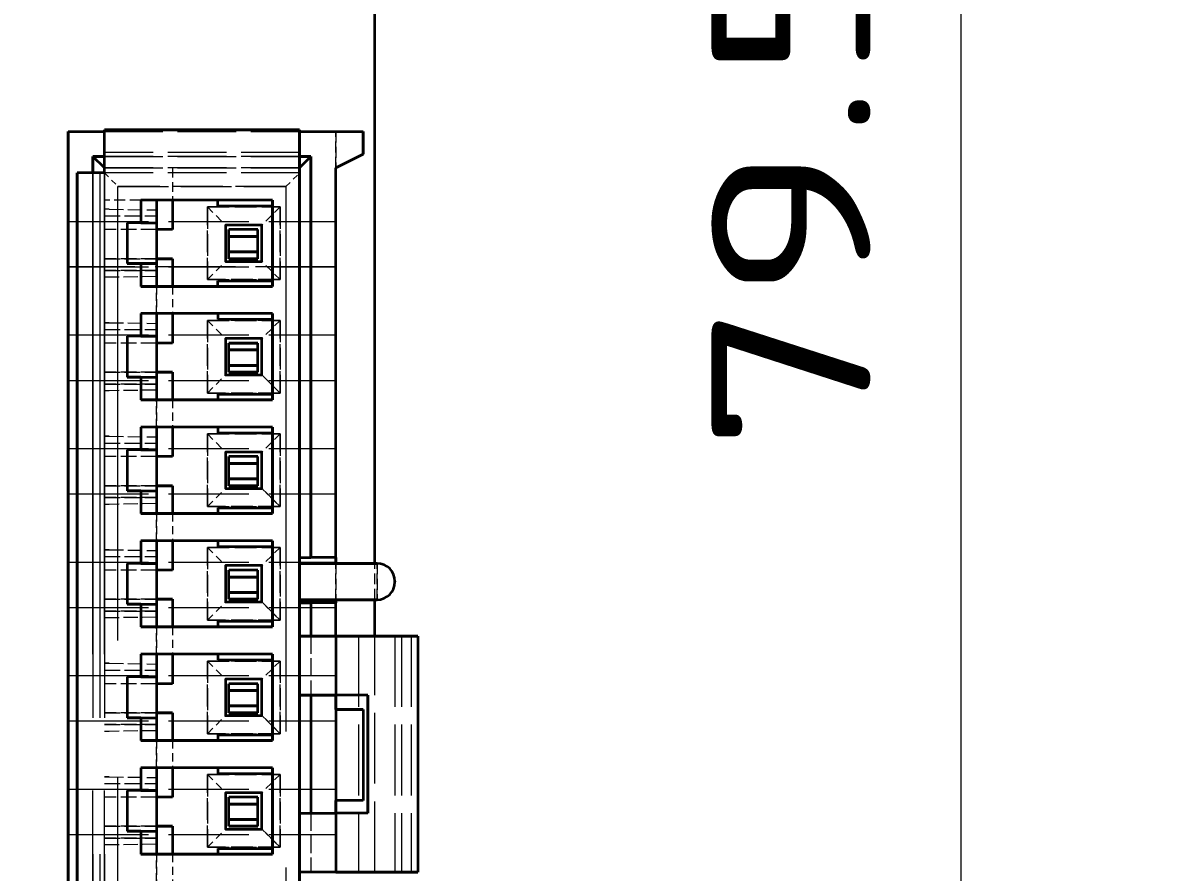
# Model space of a CAD drawing. Extents: x 23 to 417, y 3 to 294.
# Drawn here: x 248.41 to 273.52, y 109.2 to 127.9 of the extents above; entities that cross this region are included whole.
import ezdxf
from ezdxf.enums import TextEntityAlignment as Align

# ---------------------------------------------------------------- set-up
doc = ezdxf.new("R2010")
doc.units = 0
doc.linetypes.add('DASHED', pattern=[15, 12, -3])
doc.layers.get('0').update_dxf_attribs({"lineweight": 13})
doc.styles.get("Standard").update_dxf_attribs({"font": 'isocp.shx'})
doc.dimstyles.get("Standard").update_dxf_attribs({"dimtxt": 2.5, "dimasz": 2.5, "dimexe": 1.25, "dimexo": 0.625, "dimtad": 1, "dimtxsty": 'Standard', "dimcen": 2.5, "dimadec": 0, "dimazin": 0, "dimtfac": 1, "dimtmove": 0, "dimatfit": 0, "dimfxl": 0, "dimarcsym": 0})

# ---------------------------------------------------------------- blocks, each defined once
blk = doc.blocks.new('*D78')
at = {"color": 7, "lineweight": 13, "transparency": 16777216}
for p, q in [((114.703, 143.006), (93.787, 143.006)), ((95.787, 113.658), (95.787, 143.006)), ((267.716, 135.292), (93.787, 135.292))]:
    blk.add_line(p, q, dxfattribs=at)
for points in [[(96.304, 141.074), (95.787, 143.006), (95.269, 141.074)], [(95.269, 137.224), (95.787, 135.292), (96.304, 137.224)]]:
    blk.add_lwpolyline(points, dxfattribs=at)
for s, height, width, p, p2 in [(']', 3.5, 1.552525, (93.787, 136.41), (93.787, 137.769)), ('0.3', 3.5, 1.471652, (93.787, 127.213), (93.787, 135.41)), ('[', 3.5, 1.552525, (93.787, 124.855), (93.787, 126.213)), ('/', 1, 1.818182, (92.537, 122.855), (92.537, 123.855)), ('7.7', 3.5, 1.51098, (93.787, 113.658), (93.787, 121.855))]:
    blk.add_text(s, height=height, rotation=90, dxfattribs=dict(at, width=width)).set_placement(p, p2, align=Align.FIT)
blk = doc.blocks.new('*D80')
at = {"color": 7, "lineweight": 13, "transparency": 16777216}
for p, q in [((140.635, 172.504), (271.076, 172.504)), ((269.076, 93.004), (269.076, 172.504)), ((120.603, 93.004), (271.076, 93.004))]:
    blk.add_line(p, q, dxfattribs=at)
for points in [[(269.593, 170.572), (269.076, 172.504), (268.558, 170.572)], [(268.558, 94.936), (269.076, 93.004), (269.593, 94.936)]]:
    blk.add_lwpolyline(points, dxfattribs=at)
for s, height, width, p, p2 in [(']', 3.5, 1.552525, (267.076, 148.049), (267.076, 149.408)), ('3.13', 3.5, 1.586941, (267.076, 135.433), (267.076, 147.049)), ('[', 3.5, 1.552525, (267.076, 133.075), (267.076, 134.433)), ('/', 1, 1.818182, (265.826, 131.075), (265.826, 132.075)), ('79.5', 3.5, 1.446225, (267.076, 118.458), (267.076, 130.075))]:
    blk.add_text(s, height=height, rotation=90, dxfattribs=dict(at, width=width)).set_placement(p, p2, align=Align.FIT)
blk = doc.blocks.new('*D83')
at = {"color": 7, "lineweight": 13, "transparency": 16777216}
for p, q in [((257.163, 182.527), (292.311, 182.527)), ((290.311, 88.053), (290.311, 182.527)), ((257.163, 88.053), (292.311, 88.053))]:
    blk.add_line(p, q, dxfattribs=at)
for points in [[(290.828, 180.595), (290.311, 182.527), (289.793, 180.595)], [(289.793, 89.985), (290.311, 88.053), (290.828, 89.985)]]:
    blk.add_lwpolyline(points, dxfattribs=at)
for s, height, width, p, p2 in [(']', 3.5, 1.552525, (288.311, 150.586), (288.311, 151.944)), ('3.72', 3.5, 1.436744, (288.311, 137.969), (288.311, 149.586)), ('[', 3.5, 1.552525, (288.311, 135.611), (288.311, 136.969)), ('/', 1, 1.818182, (287.061, 133.611), (287.061, 134.611)), ('94.5', 3.5, 1.385838, (288.311, 120.994), (288.311, 132.611))]:
    blk.add_text(s, height=height, rotation=90, dxfattribs=dict(at, width=width)).set_placement(p, p2, align=Align.FIT)
blk = doc.blocks.new('BLOCK109')
at = {"color": 7, "lineweight": 35}
for p, q in [((89.51, -80.707), (89.51, -14.177)), ((82.755, -71.197), (82.755, -98.657)), ((82.755, -98.657), (82.755, -71.197)), ((82.955, -97.707), (82.955, -72.107)), ((82.955, -72.107), (82.955, -97.707))]:
    blk.add_line(p, q, dxfattribs=at)
at = {"color": 7, "lineweight": 35, "ltscale": 0.02}
for p, q in [((82.755, -71.197), (83.555, -71.197)), ((82.755, -71.197), (83.555, -71.197)), ((87.025, -73.257), (86.225, -73.257)), ((86.225, -73.257), (86.225, -74.057)), ((87.025, -73.257), (86.225, -73.257)), ((86.225, -73.257), (86.225, -74.057)), ((87.025, -74.057), (87.025, -73.257)), ((87.025, -74.057), (87.025, -73.257)), ((86.225, -74.057), (87.025, -74.057)), ((86.225, -74.057), (87.025, -74.057)), ((87.025, -75.757), (86.225, -75.757)), ((86.225, -75.757), (86.225, -76.557)), ((87.025, -75.757), (86.225, -75.757)), ((86.225, -75.757), (86.225, -76.557)), ((87.025, -76.557), (87.025, -75.757)), ((87.025, -76.557), (87.025, -75.757)), ((86.225, -76.557), (87.025, -76.557)), ((86.225, -76.557), (87.025, -76.557)), ((87.025, -78.257), (86.225, -78.257)), ((86.225, -78.257), (86.225, -79.057)), ((87.025, -78.257), (86.225, -78.257)), ((86.225, -78.257), (86.225, -79.057)), ((87.025, -79.057), (87.025, -78.257)), ((87.025, -79.057), (87.025, -78.257)), ((86.225, -79.057), (87.025, -79.057)), ((86.225, -79.057), (87.025, -79.057)), ((87.025, -80.757), (86.225, -80.757)), ((86.225, -80.757), (86.225, -81.557)), ((87.025, -80.757), (86.225, -80.757)), ((86.225, -80.757), (86.225, -81.557)), ((87.025, -81.557), (87.025, -80.757)), ((87.025, -81.557), (87.025, -80.757)), ((87.855, -80.707), (87.855, -81.507)), ((87.855, -81.507), (87.855, -80.707)), ((86.225, -81.557), (87.025, -81.557)), ((86.225, -81.557), (87.025, -81.557)), ((89.51, -82.307), (89.51, -81.507)), ((87.855, -82.307), (88.655, -82.307)), ((88.655, -82.307), (87.855, -82.307)), ((87.025, -83.257), (86.225, -83.257)), ((86.225, -83.257), (86.225, -84.057)), ((87.025, -83.257), (86.225, -83.257)), ((86.225, -83.257), (86.225, -84.057)), ((87.025, -84.057), (87.025, -83.257)), ((87.025, -84.057), (87.025, -83.257)), ((88.655, -83.607), (87.855, -83.607)), ((87.855, -83.607), (88.655, -83.607)), ((86.225, -84.057), (87.025, -84.057)), ((86.225, -84.057), (87.025, -84.057)), ((87.025, -85.757), (86.225, -85.757)), ((86.225, -85.757), (86.225, -86.557)), ((87.025, -85.757), (86.225, -85.757)), ((86.225, -85.757), (86.225, -86.557)), ((87.025, -86.557), (87.025, -85.757)), ((87.025, -86.557), (87.025, -85.757)), ((87.855, -86.207), (88.655, -86.207)), ((87.855, -86.207), (88.655, -86.207)), ((86.225, -86.557), (87.025, -86.557)), ((86.225, -86.557), (87.025, -86.557)), ((88.655, -87.507), (87.855, -87.507)), ((88.655, -87.507), (87.855, -87.507))]:
    blk.add_line(p, q, dxfattribs=at)
at = {"color": 7, "lineweight": 35, "ltscale": 0.1075}
for p, q in [((83.555, -71.157), (87.855, -71.157)), ((87.855, -71.157), (83.555, -71.157))]:
    blk.add_line(p, q, dxfattribs=at)
at = {"color": 7, "lineweight": 35, "ltscale": 0.02375}
blk.add_line((83.555, -72.107), (83.555, -71.157), dxfattribs=at)
blk.add_line((83.555, -72.107), (83.555, -71.157), dxfattribs=at)
at = {"color": 7, "linetype": 'DASHED', "lineweight": 13, "ltscale": 0.1075}
for p, q in [((83.555, -71.197), (87.855, -71.197)), ((83.555, -71.197), (87.855, -71.197)), ((87.855, -71.657), (83.555, -71.657)), ((87.855, -71.657), (83.555, -71.657)), ((87.855, -71.747), (83.555, -71.747)), ((83.555, -71.747), (87.855, -71.747)), ((87.855, -71.997), (83.555, -71.997)), ((83.555, -71.997), (87.855, -71.997)), ((87.855, -72.107), (83.555, -72.107)), ((87.855, -72.107), (83.555, -72.107))]:
    blk.add_line(p, q, dxfattribs=at)
at = {"color": 7, "lineweight": 35, "ltscale": 0.23875}
for p, q in [((87.855, -71.157), (87.855, -80.707)), ((87.855, -80.707), (87.855, -71.157))]:
    blk.add_line(p, q, dxfattribs=at)
at = {"color": 7, "lineweight": 35, "ltscale": 0.035}
blk.add_line((87.855, -71.197), (89.255, -71.197), dxfattribs=at)
blk.add_line((87.855, -71.197), (89.255, -71.197), dxfattribs=at)
at = {"color": 7, "linetype": 'DASHED', "lineweight": 13, "ltscale": 0.02}
for p, q in [((88.655, -71.997), (88.655, -71.197)), ((88.655, -71.197), (88.655, -71.997)), ((84.355, -72.707), (83.555, -72.707)), ((84.355, -72.707), (83.555, -72.707)), ((89.51, -81.507), (89.51, -80.707)), ((89.56, -81.507), (89.56, -80.707)), ((89.56, -80.707), (89.56, -81.507))]:
    blk.add_line(p, q, dxfattribs=at)
at = {"color": 7, "lineweight": 35, "ltscale": 0.0125}
for p, q in [((89.255, -71.197), (89.255, -71.697)), ((89.255, -71.697), (89.255, -71.197)), ((84.355, -72.707), (84.355, -73.207)), ((84.355, -72.707), (84.355, -73.207)), ((84.705, -72.707), (84.705, -73.207)), ((84.705, -72.707), (84.705, -73.207)), ((84.355, -74.107), (84.355, -74.607)), ((84.355, -74.107), (84.355, -74.607)), ((84.705, -74.107), (84.705, -74.607)), ((84.705, -74.107), (84.705, -74.607)), ((84.355, -75.207), (84.355, -75.707)), ((84.355, -75.207), (84.355, -75.707)), ((84.705, -75.207), (84.705, -75.707)), ((84.705, -75.207), (84.705, -75.707)), ((84.355, -76.607), (84.355, -77.107)), ((84.355, -76.607), (84.355, -77.107)), ((84.705, -76.607), (84.705, -77.107)), ((84.705, -76.607), (84.705, -77.107)), ((84.355, -77.707), (84.355, -78.207)), ((84.355, -77.707), (84.355, -78.207)), ((84.705, -77.707), (84.705, -78.207)), ((84.705, -77.707), (84.705, -78.207)), ((84.355, -79.107), (84.355, -79.607)), ((84.355, -79.107), (84.355, -79.607)), ((84.705, -79.107), (84.705, -79.607)), ((84.705, -79.107), (84.705, -79.607)), ((84.355, -80.207), (84.355, -80.707)), ((84.355, -80.207), (84.355, -80.707)), ((84.705, -80.207), (84.705, -80.707)), ((84.705, -80.207), (84.705, -80.707)), ((84.355, -81.607), (84.355, -82.107)), ((84.355, -81.607), (84.355, -82.107)), ((84.705, -81.607), (84.705, -82.107)), ((84.705, -81.607), (84.705, -82.107)), ((84.355, -82.707), (84.355, -83.207)), ((84.355, -82.707), (84.355, -83.207)), ((84.705, -82.707), (84.705, -83.207)), ((84.705, -82.707), (84.705, -83.207)), ((84.355, -84.107), (84.355, -84.607)), ((84.355, -84.107), (84.355, -84.607)), ((84.705, -84.107), (84.705, -84.607)), ((84.705, -84.107), (84.705, -84.607)), ((84.355, -85.207), (84.355, -85.707)), ((84.355, -85.207), (84.355, -85.707)), ((84.705, -85.207), (84.705, -85.707)), ((84.705, -85.207), (84.705, -85.707)), ((84.355, -86.607), (84.355, -87.107)), ((84.355, -86.607), (84.355, -87.107)), ((84.705, -86.607), (84.705, -87.107)), ((84.705, -86.607), (84.705, -87.107))]:
    blk.add_line(p, q, dxfattribs=at)
at = {"color": 7, "lineweight": 35, "ltscale": 0.009}
for p, q in [((83.305, -71.747), (83.305, -72.107)), ((83.305, -72.107), (83.305, -71.747))]:
    blk.add_line(p, q, dxfattribs=at)
at = {"color": 7, "lineweight": 35, "ltscale": 0.00625}
for p, q in [((83.555, -71.747), (83.305, -71.747)), ((83.305, -71.747), (83.555, -71.747)), ((88.105, -71.747), (87.855, -71.747)), ((87.855, -71.747), (88.105, -71.747)), ((87.855, -80.577), (88.105, -80.577)), ((87.855, -80.577), (88.105, -80.577)), ((88.105, -81.577), (87.855, -81.577)), ((87.855, -81.577), (88.105, -81.577))]:
    blk.add_line(p, q, dxfattribs=at)
at = {"color": 7, "lineweight": 35, "ltscale": 0.008839}
for p, q in [((83.555, -71.997), (83.305, -71.747)), ((83.555, -71.997), (83.305, -71.747)), ((87.855, -71.997), (88.105, -71.747)), ((87.855, -71.997), (88.105, -71.747))]:
    blk.add_line(p, q, dxfattribs=at)
at = {"color": 7, "lineweight": 35, "ltscale": 0.22075}
for p, q in [((88.105, -80.577), (88.105, -71.747)), ((88.105, -71.747), (88.105, -80.577))]:
    blk.add_line(p, q, dxfattribs=at)
at = {"color": 7, "lineweight": 35, "ltscale": 0.016771}
for p, q in [((89.255, -71.697), (88.655, -71.997)), ((88.655, -71.997), (89.255, -71.697))]:
    blk.add_line(p, q, dxfattribs=at)
at = {"color": 7, "linetype": 'DASHED', "lineweight": 13, "ltscale": 0.01775}
blk.add_line((85.055, -71.997), (85.055, -72.707), dxfattribs=at)
blk.add_line((85.055, -71.997), (85.055, -72.707), dxfattribs=at)
at = {"color": 7, "lineweight": 35, "ltscale": 0.2145}
for p, q in [((87.855, -71.997), (87.855, -80.577)), ((87.855, -71.997), (87.855, -80.577)), ((88.655, -80.577), (88.655, -71.997)), ((88.655, -80.577), (88.655, -71.997))]:
    blk.add_line(p, q, dxfattribs=at)
at = {"color": 7, "lineweight": 35, "ltscale": 0.015}
for p, q in [((83.555, -72.107), (82.955, -72.107)), ((83.555, -72.107), (82.955, -72.107)), ((88.655, -83.927), (89.255, -83.927)), ((89.255, -83.927), (88.655, -83.927)), ((89.255, -85.927), (88.655, -85.927)), ((89.255, -85.927), (88.655, -85.927))]:
    blk.add_line(p, q, dxfattribs=at)
at = {"color": 7, "linetype": 'DASHED', "lineweight": 13}
for p, q in [((83.305, -72.107), (83.305, -97.707)), ((83.305, -97.707), (83.305, -72.107)), ((83.455, -72.107), (83.455, -97.707)), ((83.455, -72.107), (83.455, -97.707)), ((83.555, -97.707), (83.555, -72.107)), ((83.555, -97.707), (83.555, -72.107)), ((83.555, -72.107), (83.555, -97.707)), ((83.555, -72.107), (83.555, -97.707)), ((83.855, -97.407), (83.855, -72.407)), ((83.855, -97.407), (83.855, -72.407)), ((87.555, -72.407), (87.555, -97.407)), ((87.555, -72.407), (87.555, -97.407))]:
    blk.add_line(p, q, dxfattribs=at)
at = {"color": 7, "linetype": 'DASHED', "lineweight": 13, "ltscale": 0.010607}
for p, q in [((83.555, -72.107), (83.855, -72.407)), ((83.555, -72.107), (83.855, -72.407)), ((87.555, -72.407), (87.855, -72.107)), ((87.555, -72.407), (87.855, -72.107))]:
    blk.add_line(p, q, dxfattribs=at)
at = {"color": 7, "linetype": 'DASHED', "lineweight": 13, "ltscale": 0.0925}
for p, q in [((83.855, -72.407), (87.555, -72.407)), ((87.555, -72.407), (83.855, -72.407))]:
    blk.add_line(p, q, dxfattribs=at)
at = {"color": 7, "lineweight": 35, "ltscale": 0.0725}
for p, q in [((87.255, -72.707), (84.355, -72.707)), ((87.255, -72.707), (84.355, -72.707)), ((84.355, -74.607), (87.255, -74.607)), ((87.255, -74.607), (84.355, -74.607)), ((87.255, -75.207), (84.355, -75.207)), ((87.255, -75.207), (84.355, -75.207)), ((84.355, -77.107), (87.255, -77.107)), ((87.255, -77.107), (84.355, -77.107)), ((87.255, -77.707), (84.355, -77.707)), ((87.255, -77.707), (84.355, -77.707)), ((84.355, -79.607), (87.255, -79.607)), ((87.255, -79.607), (84.355, -79.607)), ((87.255, -80.207), (84.355, -80.207)), ((87.255, -80.207), (84.355, -80.207)), ((84.355, -82.107), (87.255, -82.107)), ((87.255, -82.107), (84.355, -82.107)), ((87.255, -82.707), (84.355, -82.707)), ((87.255, -82.707), (84.355, -82.707)), ((84.355, -84.607), (87.255, -84.607)), ((87.255, -84.607), (84.355, -84.607)), ((87.255, -85.207), (84.355, -85.207)), ((87.255, -85.207), (84.355, -85.207)), ((84.355, -87.107), (87.255, -87.107)), ((87.255, -87.107), (84.355, -87.107))]:
    blk.add_line(p, q, dxfattribs=at)
at = {"color": 7, "lineweight": 35, "ltscale": 0.01625}
for p, q in [((85.055, -72.707), (85.055, -73.357)), ((85.055, -72.707), (85.055, -73.357)), ((85.055, -75.207), (85.055, -75.857)), ((85.055, -75.207), (85.055, -75.857)), ((85.055, -77.707), (85.055, -78.357)), ((85.055, -77.707), (85.055, -78.357)), ((85.055, -80.207), (85.055, -80.857)), ((85.055, -80.207), (85.055, -80.857)), ((85.055, -82.707), (85.055, -83.357)), ((85.055, -82.707), (85.055, -83.357)), ((85.055, -85.207), (85.055, -85.857)), ((85.055, -85.207), (85.055, -85.857))]:
    blk.add_line(p, q, dxfattribs=at)
at = {"color": 7, "lineweight": 35, "ltscale": 0.003125}
for p, q in [((86.055, -72.832), (86.055, -72.707)), ((86.055, -72.832), (86.055, -72.707)), ((86.055, -74.607), (86.055, -74.482)), ((86.055, -74.607), (86.055, -74.482)), ((86.055, -75.207), (86.055, -75.332)), ((86.055, -75.207), (86.055, -75.332)), ((86.055, -76.982), (86.055, -77.107)), ((86.055, -76.982), (86.055, -77.107)), ((86.055, -77.707), (86.055, -77.832)), ((86.055, -77.707), (86.055, -77.832)), ((86.055, -79.482), (86.055, -79.607)), ((86.055, -79.482), (86.055, -79.607)), ((86.055, -80.207), (86.055, -80.332)), ((86.055, -80.207), (86.055, -80.332)), ((86.055, -81.982), (86.055, -82.107)), ((86.055, -81.982), (86.055, -82.107)), ((86.055, -82.707), (86.055, -82.832)), ((86.055, -82.707), (86.055, -82.832)), ((86.055, -84.482), (86.055, -84.607)), ((86.055, -84.482), (86.055, -84.607)), ((86.055, -85.207), (86.055, -85.332)), ((86.055, -85.207), (86.055, -85.332)), ((86.055, -86.982), (86.055, -87.107)), ((86.055, -86.982), (86.055, -87.107))]:
    blk.add_line(p, q, dxfattribs=at)
at = {"color": 7, "lineweight": 35, "ltscale": 0.0475}
for p, q in [((87.255, -74.607), (87.255, -72.707)), ((87.255, -72.707), (87.255, -74.607)), ((87.255, -77.107), (87.255, -75.207)), ((87.255, -75.207), (87.255, -77.107)), ((87.255, -79.607), (87.255, -77.707)), ((87.255, -77.707), (87.255, -79.607)), ((87.255, -82.107), (87.255, -80.207)), ((87.255, -80.207), (87.255, -82.107)), ((87.255, -84.607), (87.255, -82.707)), ((87.255, -82.707), (87.255, -84.607)), ((87.255, -87.107), (87.255, -85.207)), ((87.255, -85.207), (87.255, -87.107))]:
    blk.add_line(p, q, dxfattribs=at)
at = {"color": 7, "linetype": 'DASHED', "lineweight": 13, "ltscale": 0.002648}
for p, q in [((83.661, -72.907), (83.555, -72.907)), ((83.661, -72.907), (83.555, -72.907)), ((83.661, -74.407), (83.555, -74.407)), ((83.661, -74.407), (83.555, -74.407)), ((83.555, -75.407), (83.661, -75.407)), ((83.661, -75.407), (83.555, -75.407)), ((83.661, -76.907), (83.555, -76.907)), ((83.661, -76.907), (83.555, -76.907)), ((83.555, -77.907), (83.661, -77.907)), ((83.661, -77.907), (83.555, -77.907)), ((83.661, -79.407), (83.555, -79.407)), ((83.661, -79.407), (83.555, -79.407)), ((83.555, -80.407), (83.661, -80.407)), ((83.661, -80.407), (83.555, -80.407)), ((83.661, -81.907), (83.555, -81.907)), ((83.661, -81.907), (83.555, -81.907)), ((83.555, -82.907), (83.661, -82.907)), ((83.661, -82.907), (83.555, -82.907)), ((83.661, -84.407), (83.555, -84.407)), ((83.661, -84.407), (83.555, -84.407)), ((83.555, -85.407), (83.661, -85.407)), ((83.661, -85.407), (83.555, -85.407)), ((83.661, -86.907), (83.555, -86.907)), ((83.661, -86.907), (83.555, -86.907))]:
    blk.add_line(p, q, dxfattribs=at)
at = {"color": 7, "linetype": 'DASHED', "lineweight": 13, "ltscale": 0.02875}
for p, q in [((83.555, -73.057), (84.705, -73.057)), ((83.555, -73.057), (84.705, -73.057)), ((84.705, -73.357), (83.555, -73.357)), ((84.705, -73.357), (83.555, -73.357)), ((83.555, -73.997), (84.705, -73.997)), ((84.705, -73.997), (83.555, -73.997)), ((83.555, -74.257), (84.705, -74.257)), ((84.705, -74.257), (83.555, -74.257)), ((83.555, -75.557), (84.705, -75.557)), ((83.555, -75.557), (84.705, -75.557)), ((84.705, -75.857), (83.555, -75.857)), ((84.705, -75.857), (83.555, -75.857)), ((83.555, -76.497), (84.705, -76.497)), ((84.705, -76.497), (83.555, -76.497)), ((83.555, -76.757), (84.705, -76.757)), ((84.705, -76.757), (83.555, -76.757)), ((83.555, -78.057), (84.705, -78.057)), ((83.555, -78.057), (84.705, -78.057)), ((84.705, -78.357), (83.555, -78.357)), ((84.705, -78.357), (83.555, -78.357)), ((83.555, -78.997), (84.705, -78.997)), ((84.705, -78.997), (83.555, -78.997)), ((83.555, -79.257), (84.705, -79.257)), ((84.705, -79.257), (83.555, -79.257)), ((83.555, -80.557), (84.705, -80.557)), ((83.555, -80.557), (84.705, -80.557)), ((84.705, -80.857), (83.555, -80.857)), ((84.705, -80.857), (83.555, -80.857)), ((83.555, -81.497), (84.705, -81.497)), ((84.705, -81.497), (83.555, -81.497)), ((83.555, -81.757), (84.705, -81.757)), ((84.705, -81.757), (83.555, -81.757)), ((83.555, -83.057), (84.705, -83.057)), ((83.555, -83.057), (84.705, -83.057)), ((84.705, -83.357), (83.555, -83.357)), ((84.705, -83.357), (83.555, -83.357)), ((83.555, -83.997), (84.705, -83.997)), ((84.705, -83.997), (83.555, -83.997)), ((83.555, -84.257), (84.705, -84.257)), ((84.705, -84.257), (83.555, -84.257)), ((83.555, -85.557), (84.705, -85.557)), ((83.555, -85.557), (84.705, -85.557)), ((84.705, -85.857), (83.555, -85.857)), ((84.705, -85.857), (83.555, -85.857)), ((83.555, -86.497), (84.705, -86.497)), ((84.705, -86.497), (83.555, -86.497)), ((83.555, -86.757), (84.705, -86.757)), ((84.705, -86.757), (83.555, -86.757))]:
    blk.add_line(p, q, dxfattribs=at)
at = {"color": 7, "linetype": 'DASHED', "lineweight": 13, "ltscale": 0.026105}
for p, q in [((83.661, -72.907), (84.705, -72.923)), ((83.661, -72.907), (84.705, -72.923)), ((84.705, -74.391), (83.661, -74.407)), ((84.705, -74.391), (83.661, -74.407)), ((83.661, -75.407), (84.705, -75.423)), ((83.661, -75.407), (84.705, -75.423)), ((84.705, -76.891), (83.661, -76.907)), ((84.705, -76.891), (83.661, -76.907)), ((83.661, -77.907), (84.705, -77.923)), ((83.661, -77.907), (84.705, -77.923)), ((84.705, -79.391), (83.661, -79.407)), ((84.705, -79.391), (83.661, -79.407)), ((83.661, -80.407), (84.705, -80.423)), ((83.661, -80.407), (84.705, -80.423)), ((84.705, -81.891), (83.661, -81.907)), ((84.705, -81.891), (83.661, -81.907)), ((83.661, -82.907), (84.705, -82.923)), ((83.661, -82.907), (84.705, -82.923)), ((84.705, -84.391), (83.661, -84.407)), ((84.705, -84.391), (83.661, -84.407)), ((83.661, -85.407), (84.705, -85.423)), ((83.661, -85.407), (84.705, -85.423)), ((84.705, -86.891), (83.661, -86.907)), ((84.705, -86.891), (83.661, -86.907))]:
    blk.add_line(p, q, dxfattribs=at)
at = {"color": 7, "linetype": 'DASHED', "lineweight": 13, "ltscale": 0.04}
for p, q in [((85.825, -72.857), (87.425, -72.857)), ((85.825, -74.457), (85.825, -72.857)), ((87.425, -72.857), (85.825, -72.857)), ((85.825, -72.857), (85.825, -74.457)), ((87.425, -72.857), (87.425, -74.457)), ((87.425, -74.457), (87.425, -72.857)), ((87.425, -74.457), (85.825, -74.457)), ((85.825, -74.457), (87.425, -74.457)), ((85.825, -75.357), (87.425, -75.357)), ((85.825, -76.957), (85.825, -75.357)), ((87.425, -75.357), (85.825, -75.357)), ((85.825, -75.357), (85.825, -76.957)), ((87.425, -75.357), (87.425, -76.957)), ((87.425, -76.957), (87.425, -75.357)), ((87.425, -76.957), (85.825, -76.957)), ((85.825, -76.957), (87.425, -76.957)), ((85.825, -77.857), (87.425, -77.857)), ((85.825, -79.457), (85.825, -77.857)), ((87.425, -77.857), (85.825, -77.857)), ((85.825, -77.857), (85.825, -79.457)), ((87.425, -77.857), (87.425, -79.457)), ((87.425, -79.457), (87.425, -77.857)), ((87.425, -79.457), (85.825, -79.457)), ((85.825, -79.457), (87.425, -79.457)), ((85.825, -80.357), (87.425, -80.357)), ((85.825, -81.957), (85.825, -80.357)), ((87.425, -80.357), (85.825, -80.357)), ((85.825, -80.357), (85.825, -81.957)), ((87.425, -80.357), (87.425, -81.957)), ((87.425, -81.957), (87.425, -80.357)), ((87.425, -81.957), (85.825, -81.957)), ((85.825, -81.957), (87.425, -81.957)), ((85.825, -82.857), (87.425, -82.857)), ((85.825, -84.457), (85.825, -82.857)), ((87.425, -82.857), (85.825, -82.857)), ((85.825, -82.857), (85.825, -84.457)), ((87.425, -82.857), (87.425, -84.457)), ((87.425, -84.457), (87.425, -82.857)), ((87.425, -84.457), (85.825, -84.457)), ((85.825, -84.457), (87.425, -84.457)), ((85.825, -85.357), (87.425, -85.357)), ((85.825, -86.957), (85.825, -85.357)), ((87.425, -85.357), (85.825, -85.357)), ((85.825, -85.357), (85.825, -86.957)), ((87.425, -85.357), (87.425, -86.957)), ((87.425, -86.957), (87.425, -85.357)), ((87.425, -86.957), (85.825, -86.957)), ((85.825, -86.957), (87.425, -86.957))]:
    blk.add_line(p, q, dxfattribs=at)
at = {"color": 7, "linetype": 'DASHED', "lineweight": 13, "ltscale": 0.014142}
for p, q in [((85.825, -72.857), (86.225, -73.257)), ((85.825, -72.857), (86.225, -73.257)), ((87.425, -72.857), (87.025, -73.257)), ((87.425, -72.857), (87.025, -73.257)), ((85.825, -74.457), (86.225, -74.057)), ((85.825, -74.457), (86.225, -74.057)), ((87.425, -74.457), (87.025, -74.057)), ((87.425, -74.457), (87.025, -74.057)), ((85.825, -75.357), (86.225, -75.757)), ((85.825, -75.357), (86.225, -75.757)), ((87.425, -75.357), (87.025, -75.757)), ((87.425, -75.357), (87.025, -75.757)), ((85.825, -76.957), (86.225, -76.557)), ((85.825, -76.957), (86.225, -76.557)), ((87.025, -76.557), (87.425, -76.957)), ((87.425, -76.957), (87.025, -76.557)), ((85.825, -77.857), (86.225, -78.257)), ((85.825, -77.857), (86.225, -78.257)), ((87.425, -77.857), (87.025, -78.257)), ((87.425, -77.857), (87.025, -78.257)), ((85.825, -79.457), (86.225, -79.057)), ((85.825, -79.457), (86.225, -79.057)), ((87.025, -79.057), (87.425, -79.457)), ((87.425, -79.457), (87.025, -79.057)), ((85.825, -80.357), (86.225, -80.757)), ((85.825, -80.357), (86.225, -80.757)), ((87.425, -80.357), (87.025, -80.757)), ((87.425, -80.357), (87.025, -80.757)), ((85.825, -81.957), (86.225, -81.557)), ((85.825, -81.957), (86.225, -81.557)), ((87.025, -81.557), (87.425, -81.957)), ((87.425, -81.957), (87.025, -81.557)), ((85.825, -82.857), (86.225, -83.257)), ((85.825, -82.857), (86.225, -83.257)), ((87.425, -82.857), (87.025, -83.257)), ((87.425, -82.857), (87.025, -83.257)), ((85.825, -84.457), (86.225, -84.057)), ((85.825, -84.457), (86.225, -84.057)), ((87.025, -84.057), (87.425, -84.457)), ((87.425, -84.457), (87.025, -84.057)), ((85.825, -85.357), (86.225, -85.757)), ((85.825, -85.357), (86.225, -85.757)), ((87.425, -85.357), (87.025, -85.757)), ((87.425, -85.357), (87.025, -85.757)), ((85.825, -86.957), (86.225, -86.557)), ((85.825, -86.957), (86.225, -86.557)), ((87.025, -86.557), (87.425, -86.957)), ((87.425, -86.957), (87.025, -86.557))]:
    blk.add_line(p, q, dxfattribs=at)
at = {"color": 7, "lineweight": 35, "ltscale": 0.03}
for p, q in [((86.055, -72.832), (87.255, -72.832)), ((86.055, -72.832), (87.255, -72.832)), ((86.055, -74.482), (87.255, -74.482)), ((86.055, -74.482), (87.255, -74.482)), ((86.055, -75.332), (87.255, -75.332)), ((86.055, -75.332), (87.255, -75.332)), ((86.055, -76.982), (87.255, -76.982)), ((86.055, -76.982), (87.255, -76.982)), ((86.055, -77.832), (87.255, -77.832)), ((86.055, -77.832), (87.255, -77.832)), ((86.055, -79.482), (87.255, -79.482)), ((86.055, -79.482), (87.255, -79.482)), ((86.055, -80.332), (87.255, -80.332)), ((86.055, -80.332), (87.255, -80.332)), ((86.055, -81.982), (87.255, -81.982)), ((86.055, -81.982), (87.255, -81.982)), ((86.055, -82.832), (87.255, -82.832)), ((86.055, -82.832), (87.255, -82.832)), ((86.055, -84.482), (87.255, -84.482)), ((86.055, -84.482), (87.255, -84.482)), ((86.055, -85.332), (87.255, -85.332)), ((86.055, -85.332), (87.255, -85.332)), ((86.055, -86.982), (87.255, -86.982)), ((86.055, -86.982), (87.255, -86.982))]:
    blk.add_line(p, q, dxfattribs=at)
at = {"color": 7, "linetype": 'DASHED', "lineweight": 13, "ltscale": 0.1475}
for p, q in [((82.755, -73.177), (88.655, -73.177)), ((82.755, -73.177), (88.655, -73.177)), ((88.655, -74.177), (82.755, -74.177)), ((82.755, -74.177), (88.655, -74.177)), ((82.755, -75.677), (88.655, -75.677)), ((82.755, -75.677), (88.655, -75.677)), ((82.755, -76.677), (88.655, -76.677)), ((82.755, -76.677), (88.655, -76.677)), ((82.755, -78.177), (88.655, -78.177)), ((82.755, -78.177), (88.655, -78.177)), ((82.755, -79.177), (88.655, -79.177)), ((82.755, -79.177), (88.655, -79.177)), ((82.755, -80.677), (88.655, -80.677)), ((82.755, -80.677), (88.655, -80.677)), ((82.755, -81.677), (88.655, -81.677)), ((82.755, -81.677), (88.655, -81.677)), ((82.755, -83.177), (88.655, -83.177)), ((82.755, -83.177), (88.655, -83.177)), ((82.755, -84.177), (88.655, -84.177)), ((82.755, -84.177), (88.655, -84.177)), ((82.755, -85.677), (88.655, -85.677)), ((82.755, -85.677), (88.655, -85.677)), ((82.755, -86.677), (88.655, -86.677)), ((82.755, -86.677), (88.655, -86.677))]:
    blk.add_line(p, q, dxfattribs=at)
at = {"color": 7, "lineweight": 35, "ltscale": 0.0225}
for p, q in [((84.055, -73.207), (84.055, -74.107)), ((84.055, -73.207), (84.055, -74.107)), ((84.705, -73.207), (84.705, -74.107)), ((84.705, -73.207), (84.705, -74.107)), ((84.055, -75.707), (84.055, -76.607)), ((84.055, -75.707), (84.055, -76.607)), ((84.705, -75.707), (84.705, -76.607)), ((84.705, -75.707), (84.705, -76.607)), ((84.055, -78.207), (84.055, -79.107)), ((84.055, -78.207), (84.055, -79.107)), ((84.705, -78.207), (84.705, -79.107)), ((84.705, -78.207), (84.705, -79.107)), ((84.055, -80.707), (84.055, -81.607)), ((84.055, -80.707), (84.055, -81.607)), ((84.705, -80.707), (84.705, -81.607)), ((84.705, -80.707), (84.705, -81.607)), ((84.055, -83.207), (84.055, -84.107)), ((84.055, -83.207), (84.055, -84.107)), ((84.705, -83.207), (84.705, -84.107)), ((84.705, -83.207), (84.705, -84.107)), ((84.055, -85.707), (84.055, -86.607)), ((84.055, -85.707), (84.055, -86.607)), ((84.705, -85.707), (84.705, -86.607)), ((84.705, -85.707), (84.705, -86.607))]:
    blk.add_line(p, q, dxfattribs=at)
at = {"color": 7, "lineweight": 35, "ltscale": 0.0075}
for p, q in [((84.355, -73.207), (84.055, -73.207)), ((84.355, -73.207), (84.055, -73.207)), ((84.055, -74.107), (84.355, -74.107)), ((84.355, -74.107), (84.055, -74.107)), ((84.355, -75.707), (84.055, -75.707)), ((84.355, -75.707), (84.055, -75.707)), ((84.055, -76.607), (84.355, -76.607)), ((84.355, -76.607), (84.055, -76.607)), ((84.355, -78.207), (84.055, -78.207)), ((84.355, -78.207), (84.055, -78.207)), ((84.055, -79.107), (84.355, -79.107)), ((84.355, -79.107), (84.055, -79.107)), ((84.355, -80.707), (84.055, -80.707)), ((84.355, -80.707), (84.055, -80.707)), ((84.055, -81.607), (84.355, -81.607)), ((84.355, -81.607), (84.055, -81.607)), ((84.355, -83.207), (84.055, -83.207)), ((84.355, -83.207), (84.055, -83.207)), ((84.055, -84.107), (84.355, -84.107)), ((84.355, -84.107), (84.055, -84.107)), ((84.355, -85.707), (84.055, -85.707)), ((84.355, -85.707), (84.055, -85.707)), ((84.055, -86.607), (84.355, -86.607)), ((84.355, -86.607), (84.055, -86.607))]:
    blk.add_line(p, q, dxfattribs=at)
at = {"color": 7, "lineweight": 35, "ltscale": 0.00875}
for p, q in [((84.355, -73.207), (84.705, -73.207)), ((84.355, -73.207), (84.705, -73.207)), ((85.055, -73.357), (84.705, -73.357)), ((85.055, -73.357), (84.705, -73.357)), ((84.705, -73.997), (85.055, -73.997)), ((85.055, -73.997), (84.705, -73.997)), ((84.705, -74.107), (84.355, -74.107)), ((84.355, -74.107), (84.705, -74.107)), ((84.705, -75.707), (84.355, -75.707)), ((84.355, -75.707), (84.705, -75.707)), ((85.055, -75.857), (84.705, -75.857)), ((85.055, -75.857), (84.705, -75.857)), ((84.705, -76.497), (85.055, -76.497)), ((85.055, -76.497), (84.705, -76.497)), ((84.355, -76.607), (84.705, -76.607)), ((84.355, -76.607), (84.705, -76.607)), ((84.705, -78.207), (84.355, -78.207)), ((84.355, -78.207), (84.705, -78.207)), ((85.055, -78.357), (84.705, -78.357)), ((85.055, -78.357), (84.705, -78.357)), ((84.705, -78.997), (85.055, -78.997)), ((85.055, -78.997), (84.705, -78.997)), ((84.355, -79.107), (84.705, -79.107)), ((84.355, -79.107), (84.705, -79.107)), ((84.705, -80.707), (84.355, -80.707)), ((84.355, -80.707), (84.705, -80.707)), ((85.055, -80.857), (84.705, -80.857)), ((85.055, -80.857), (84.705, -80.857)), ((84.355, -81.607), (84.705, -81.607)), ((84.355, -81.607), (84.705, -81.607)), ((84.705, -81.497), (85.055, -81.497)), ((85.055, -81.497), (84.705, -81.497)), ((84.705, -83.207), (84.355, -83.207)), ((84.355, -83.207), (84.705, -83.207)), ((85.055, -83.357), (84.705, -83.357)), ((85.055, -83.357), (84.705, -83.357)), ((84.355, -84.107), (84.705, -84.107)), ((84.355, -84.107), (84.705, -84.107)), ((84.705, -83.997), (85.055, -83.997)), ((85.055, -83.997), (84.705, -83.997)), ((84.705, -85.707), (84.355, -85.707)), ((84.355, -85.707), (84.705, -85.707)), ((85.055, -85.857), (84.705, -85.857)), ((85.055, -85.857), (84.705, -85.857)), ((84.355, -86.607), (84.705, -86.607)), ((84.355, -86.607), (84.705, -86.607)), ((84.705, -86.497), (85.055, -86.497)), ((85.055, -86.497), (84.705, -86.497))]:
    blk.add_line(p, q, dxfattribs=at)
at = {"color": 7, "lineweight": 35, "ltscale": 0.016}
for p, q in [((86.935, -73.357), (86.295, -73.357)), ((86.935, -73.357), (86.295, -73.357)), ((86.295, -73.507), (86.935, -73.507)), ((86.935, -73.507), (86.295, -73.507)), ((86.295, -73.847), (86.935, -73.847)), ((86.935, -73.847), (86.295, -73.847)), ((86.295, -73.997), (86.935, -73.997)), ((86.935, -73.997), (86.295, -73.997)), ((86.295, -75.857), (86.935, -75.857)), ((86.935, -75.857), (86.295, -75.857)), ((86.295, -76.007), (86.935, -76.007)), ((86.935, -76.007), (86.295, -76.007)), ((86.295, -76.347), (86.935, -76.347)), ((86.935, -76.347), (86.295, -76.347)), ((86.295, -76.497), (86.935, -76.497)), ((86.935, -76.497), (86.295, -76.497)), ((86.935, -78.357), (86.295, -78.357)), ((86.935, -78.357), (86.295, -78.357)), ((86.295, -78.507), (86.935, -78.507)), ((86.935, -78.507), (86.295, -78.507)), ((86.295, -78.847), (86.935, -78.847)), ((86.935, -78.847), (86.295, -78.847)), ((86.295, -78.997), (86.935, -78.997)), ((86.935, -78.997), (86.295, -78.997)), ((86.935, -80.857), (86.295, -80.857)), ((86.935, -80.857), (86.295, -80.857)), ((86.295, -81.007), (86.935, -81.007)), ((86.935, -81.007), (86.295, -81.007)), ((86.295, -81.347), (86.935, -81.347)), ((86.935, -81.347), (86.295, -81.347)), ((86.295, -81.497), (86.935, -81.497)), ((86.935, -81.497), (86.295, -81.497)), ((86.935, -83.357), (86.295, -83.357)), ((86.935, -83.357), (86.295, -83.357)), ((86.295, -83.507), (86.935, -83.507)), ((86.935, -83.507), (86.295, -83.507)), ((86.295, -83.847), (86.935, -83.847)), ((86.935, -83.847), (86.295, -83.847)), ((86.295, -83.997), (86.935, -83.997)), ((86.935, -83.997), (86.295, -83.997)), ((86.935, -85.857), (86.295, -85.857)), ((86.935, -85.857), (86.295, -85.857)), ((86.295, -86.007), (86.935, -86.007)), ((86.935, -86.007), (86.295, -86.007)), ((86.295, -86.347), (86.935, -86.347)), ((86.935, -86.347), (86.295, -86.347)), ((86.295, -86.497), (86.935, -86.497)), ((86.935, -86.497), (86.295, -86.497))]:
    blk.add_line(p, q, dxfattribs=at)
at = {"color": 7, "lineweight": 35, "ltscale": 0.00375}
for p, q in [((86.295, -73.507), (86.295, -73.357)), ((86.295, -73.507), (86.295, -73.357)), ((86.935, -73.507), (86.935, -73.357)), ((86.935, -73.507), (86.935, -73.357)), ((86.295, -73.997), (86.295, -73.847)), ((86.295, -73.997), (86.295, -73.847)), ((86.935, -73.997), (86.935, -73.847)), ((86.935, -73.997), (86.935, -73.847)), ((86.295, -76.007), (86.295, -75.857)), ((86.295, -76.007), (86.295, -75.857)), ((86.935, -76.007), (86.935, -75.857)), ((86.935, -76.007), (86.935, -75.857)), ((86.295, -76.497), (86.295, -76.347)), ((86.295, -76.497), (86.295, -76.347)), ((86.935, -76.497), (86.935, -76.347)), ((86.935, -76.497), (86.935, -76.347)), ((86.295, -78.507), (86.295, -78.357)), ((86.295, -78.507), (86.295, -78.357)), ((86.935, -78.507), (86.935, -78.357)), ((86.935, -78.507), (86.935, -78.357)), ((86.295, -78.997), (86.295, -78.847)), ((86.295, -78.997), (86.295, -78.847)), ((86.935, -78.997), (86.935, -78.847)), ((86.935, -78.997), (86.935, -78.847)), ((86.295, -81.007), (86.295, -80.857)), ((86.295, -81.007), (86.295, -80.857)), ((86.935, -81.007), (86.935, -80.857)), ((86.935, -81.007), (86.935, -80.857)), ((86.295, -81.497), (86.295, -81.347)), ((86.295, -81.497), (86.295, -81.347)), ((86.935, -81.497), (86.935, -81.347)), ((86.935, -81.497), (86.935, -81.347)), ((86.295, -83.507), (86.295, -83.357)), ((86.295, -83.507), (86.295, -83.357)), ((86.935, -83.507), (86.935, -83.357)), ((86.935, -83.507), (86.935, -83.357)), ((86.295, -83.997), (86.295, -83.847)), ((86.295, -83.997), (86.295, -83.847)), ((86.935, -83.997), (86.935, -83.847)), ((86.935, -83.997), (86.935, -83.847)), ((86.295, -86.007), (86.295, -85.857)), ((86.295, -86.007), (86.295, -85.857)), ((86.935, -86.007), (86.935, -85.857)), ((86.935, -86.007), (86.935, -85.857)), ((86.295, -86.497), (86.295, -86.347)), ((86.295, -86.497), (86.295, -86.347)), ((86.935, -86.497), (86.935, -86.347)), ((86.935, -86.497), (86.935, -86.347))]:
    blk.add_line(p, q, dxfattribs=at)
at = {"color": 7, "linetype": 'DASHED', "lineweight": 13, "ltscale": 0.016}
for p, q in [((86.935, -73.507), (86.295, -73.507)), ((86.935, -73.507), (86.295, -73.507)), ((86.935, -73.847), (86.295, -73.847)), ((86.935, -73.847), (86.295, -73.847)), ((86.935, -76.007), (86.295, -76.007)), ((86.935, -76.007), (86.295, -76.007)), ((86.935, -76.347), (86.295, -76.347)), ((86.935, -76.347), (86.295, -76.347)), ((86.935, -78.507), (86.295, -78.507)), ((86.935, -78.507), (86.295, -78.507)), ((86.935, -78.847), (86.295, -78.847)), ((86.935, -78.847), (86.295, -78.847)), ((86.935, -81.007), (86.295, -81.007)), ((86.935, -81.007), (86.295, -81.007)), ((86.935, -81.347), (86.295, -81.347)), ((86.935, -81.347), (86.295, -81.347)), ((86.935, -83.507), (86.295, -83.507)), ((86.935, -83.507), (86.295, -83.507)), ((86.935, -83.847), (86.295, -83.847)), ((86.935, -83.847), (86.295, -83.847)), ((86.935, -86.007), (86.295, -86.007)), ((86.935, -86.007), (86.295, -86.007)), ((86.935, -86.347), (86.295, -86.347)), ((86.935, -86.347), (86.295, -86.347))]:
    blk.add_line(p, q, dxfattribs=at)
at = {"color": 7, "lineweight": 35, "ltscale": 0.0085}
for p, q in [((86.295, -73.847), (86.295, -73.507)), ((86.295, -73.847), (86.295, -73.507)), ((86.935, -73.847), (86.935, -73.507)), ((86.935, -73.847), (86.935, -73.507)), ((86.295, -76.347), (86.295, -76.007)), ((86.295, -76.347), (86.295, -76.007)), ((86.935, -76.347), (86.935, -76.007)), ((86.935, -76.347), (86.935, -76.007)), ((86.295, -78.847), (86.295, -78.507)), ((86.295, -78.847), (86.295, -78.507)), ((86.935, -78.847), (86.935, -78.507)), ((86.935, -78.847), (86.935, -78.507)), ((86.295, -81.347), (86.295, -81.007)), ((86.295, -81.347), (86.295, -81.007)), ((86.935, -81.347), (86.935, -81.007)), ((86.935, -81.347), (86.935, -81.007)), ((86.295, -83.847), (86.295, -83.507)), ((86.295, -83.847), (86.295, -83.507)), ((86.935, -83.847), (86.935, -83.507)), ((86.935, -83.847), (86.935, -83.507)), ((86.295, -86.347), (86.295, -86.007)), ((86.295, -86.347), (86.295, -86.007)), ((86.935, -86.347), (86.935, -86.007)), ((86.935, -86.347), (86.935, -86.007))]:
    blk.add_line(p, q, dxfattribs=at)
at = {"color": 7, "lineweight": 35, "ltscale": 0.01525}
for p, q in [((85.055, -73.997), (85.055, -74.607)), ((85.055, -73.997), (85.055, -74.607)), ((85.055, -76.497), (85.055, -77.107)), ((85.055, -76.497), (85.055, -77.107)), ((85.055, -78.997), (85.055, -79.607)), ((85.055, -78.997), (85.055, -79.607)), ((85.055, -81.497), (85.055, -82.107)), ((85.055, -81.497), (85.055, -82.107)), ((85.055, -83.997), (85.055, -84.607)), ((85.055, -83.997), (85.055, -84.607)), ((85.055, -86.497), (85.055, -87.107)), ((85.055, -86.497), (85.055, -87.107))]:
    blk.add_line(p, q, dxfattribs=at)
at = {"color": 7, "linetype": 'DASHED', "lineweight": 13, "ltscale": 0.015}
for p, q in [((84.705, -74.607), (84.705, -75.207)), ((84.705, -75.207), (84.705, -74.607)), ((85.055, -74.607), (85.055, -75.207)), ((85.055, -74.607), (85.055, -75.207)), ((84.705, -77.107), (84.705, -77.707)), ((84.705, -77.707), (84.705, -77.107)), ((85.055, -77.107), (85.055, -77.707)), ((85.055, -77.107), (85.055, -77.707)), ((84.705, -79.607), (84.705, -80.207)), ((84.705, -80.207), (84.705, -79.607)), ((85.055, -79.607), (85.055, -80.207)), ((85.055, -79.607), (85.055, -80.207)), ((84.705, -82.107), (84.705, -82.707)), ((84.705, -82.707), (84.705, -82.107)), ((85.055, -82.107), (85.055, -82.707)), ((85.055, -82.107), (85.055, -82.707)), ((84.705, -84.607), (84.705, -85.207)), ((84.705, -85.207), (84.705, -84.607)), ((85.055, -84.607), (85.055, -85.207)), ((85.055, -84.607), (85.055, -85.207)), ((84.705, -87.107), (84.705, -87.707)), ((84.705, -87.707), (84.705, -87.107)), ((85.055, -87.107), (85.055, -87.707)), ((85.055, -87.107), (85.055, -87.707))]:
    blk.add_line(p, q, dxfattribs=at)
at = {"color": 7, "lineweight": 35, "ltscale": 0.00325}
for p, q in [((87.855, -80.577), (87.855, -80.707)), ((87.855, -80.577), (87.855, -80.707)), ((88.655, -80.577), (88.655, -80.707))]:
    blk.add_line(p, q, dxfattribs=at)
at = {"color": 7, "lineweight": 35, "ltscale": 0.01375}
for p, q in [((88.655, -80.577), (88.105, -80.577)), ((88.655, -80.577), (88.105, -80.577)), ((88.655, -81.577), (88.105, -81.577)), ((88.655, -81.577), (88.105, -81.577))]:
    blk.add_line(p, q, dxfattribs=at)
at = {"color": 7, "lineweight": 35, "ltscale": 0.003237}
blk.add_line((88.655, -80.707), (88.655, -80.577), dxfattribs=at)
at = {"color": 7, "linetype": 'DASHED', "lineweight": 13, "ltscale": 0.00925}
blk.add_line((87.855, -80.707), (87.855, -81.077), dxfattribs=at)
blk.add_line((87.855, -80.707), (87.855, -81.077), dxfattribs=at)
at = {"color": 7, "linetype": 'DASHED', "lineweight": 13, "ltscale": 0.01}
for p, q in [((87.855, -81.107), (87.855, -80.707)), ((87.855, -80.707), (87.855, -81.107)), ((87.855, -81.507), (87.855, -81.107)), ((87.855, -81.107), (87.855, -81.507))]:
    blk.add_line(p, q, dxfattribs=at)
at = {"color": 7, "lineweight": 35, "ltscale": 0.042625}
for p, q in [((87.855, -80.707), (89.56, -80.707)), ((89.56, -80.707), (87.855, -80.707)), ((89.56, -81.507), (87.855, -81.507)), ((87.855, -81.507), (89.56, -81.507))]:
    blk.add_line(p, q, dxfattribs=at)
at = {"color": 7, "linetype": 'DASHED', "lineweight": 13, "ltscale": 0.020013}
blk.add_line((88.655, -81.507), (88.655, -80.707), dxfattribs=at)
at = {"color": 7, "linetype": 'DASHED', "lineweight": 13, "ltscale": 0.020012}
blk.add_line((88.655, -80.707), (88.655, -81.508), dxfattribs=at)
at = {"color": 7, "linetype": 'DASHED', "lineweight": 13, "ltscale": 0.01075}
blk.add_line((87.855, -81.077), (87.855, -81.507), dxfattribs=at)
blk.add_line((87.855, -81.077), (87.855, -81.507), dxfattribs=at)
at = {"color": 7, "lineweight": 35, "ltscale": 0.00025}
for p, q in [((89.955, -81.102), (89.955, -81.112)), ((89.955, -81.112), (89.955, -81.102))]:
    blk.add_line(p, q, dxfattribs=at)
at = {"color": 7, "lineweight": 35, "ltscale": 0.00175}
for p, q in [((87.855, -81.507), (87.855, -81.577)), ((87.855, -81.507), (87.855, -81.577)), ((88.655, -81.577), (88.655, -81.507))]:
    blk.add_line(p, q, dxfattribs=at)
at = {"color": 7, "lineweight": 35, "ltscale": 0.17}
for p, q in [((87.855, -81.507), (87.855, -88.307)), ((87.855, -88.307), (87.855, -81.507))]:
    blk.add_line(p, q, dxfattribs=at)
at = {"color": 7, "lineweight": 35, "ltscale": 0.01825}
for p, q in [((87.855, -81.577), (87.855, -82.307)), ((87.855, -81.577), (87.855, -82.307)), ((88.105, -81.577), (88.105, -82.307)), ((88.105, -81.577), (88.105, -82.307)), ((88.655, -82.307), (88.655, -81.577)), ((88.655, -82.307), (88.655, -81.577))]:
    blk.add_line(p, q, dxfattribs=at)
at = {"color": 7, "lineweight": 35, "ltscale": 0.001738}
blk.add_line((88.655, -81.508), (88.655, -81.577), dxfattribs=at)
at = {"color": 7, "linetype": 'DASHED', "lineweight": 13, "ltscale": 0.0325}
for p, q in [((87.855, -82.307), (87.855, -83.607)), ((87.855, -82.307), (87.855, -83.607)), ((88.105, -82.307), (88.105, -83.607)), ((88.105, -82.307), (88.105, -83.607)), ((87.855, -86.207), (87.855, -87.507)), ((87.855, -86.207), (87.855, -87.507)), ((88.105, -86.207), (88.105, -87.507)), ((88.105, -86.207), (88.105, -87.507))]:
    blk.add_line(p, q, dxfattribs=at)
at = {"color": 7, "lineweight": 35, "ltscale": 0.045}
for p, q in [((88.655, -82.307), (90.455, -82.307)), ((90.455, -82.307), (88.655, -82.307)), ((88.655, -87.507), (90.455, -87.507)), ((90.455, -87.507), (88.655, -87.507))]:
    blk.add_line(p, q, dxfattribs=at)
at = {"color": 7, "lineweight": 35, "ltscale": 0.0325}
for p, q in [((88.655, -82.307), (88.655, -83.607)), ((88.655, -82.307), (88.655, -83.607)), ((88.655, -86.207), (88.655, -87.507)), ((88.655, -86.207), (88.655, -87.507))]:
    blk.add_line(p, q, dxfattribs=at)
at = {"color": 7, "linetype": 'DASHED', "lineweight": 13, "ltscale": 0.13}
for p, q in [((89.155, -82.307), (89.155, -87.507)), ((89.155, -82.307), (89.155, -87.507)), ((89.51, -87.507), (89.51, -82.307)), ((89.955, -82.307), (89.955, -87.507)), ((89.955, -82.307), (89.955, -87.507)), ((90.101, -82.307), (90.101, -87.507)), ((90.101, -82.307), (90.101, -87.507)), ((90.309, -82.307), (90.309, -87.507)), ((90.309, -82.307), (90.309, -87.507))]:
    blk.add_line(p, q, dxfattribs=at)
at = {"color": 7, "lineweight": 35, "ltscale": 0.13}
blk.add_line((90.455, -82.307), (90.455, -87.507), dxfattribs=at)
blk.add_line((90.455, -82.307), (90.455, -87.507), dxfattribs=at)
at = {"color": 7, "lineweight": 35, "ltscale": 0.065}
for p, q in [((87.855, -83.607), (87.855, -86.207)), ((87.855, -83.607), (87.855, -86.207)), ((88.105, -83.607), (88.105, -86.207)), ((88.105, -83.607), (88.105, -86.207)), ((89.355, -86.207), (89.355, -83.607)), ((89.355, -83.607), (89.355, -86.207))]:
    blk.add_line(p, q, dxfattribs=at)
at = {"color": 7, "lineweight": 35, "ltscale": 0.008}
for p, q in [((88.655, -83.927), (88.655, -83.607)), ((88.655, -83.927), (88.655, -83.607)), ((88.655, -83.607), (88.655, -83.927)), ((88.655, -83.607), (88.655, -83.927))]:
    blk.add_line(p, q, dxfattribs=at)
at = {"color": 7, "lineweight": 35, "ltscale": 0.0175}
for p, q in [((89.355, -83.607), (88.655, -83.607)), ((89.355, -83.607), (88.655, -83.607)), ((89.355, -86.207), (88.655, -86.207)), ((89.355, -86.207), (88.655, -86.207))]:
    blk.add_line(p, q, dxfattribs=at)
at = {"color": 7, "linetype": 'DASHED', "lineweight": 13, "ltscale": 0.05}
for p, q in [((88.655, -85.927), (88.655, -83.927)), ((88.655, -83.927), (88.655, -85.927)), ((88.655, -83.927), (88.655, -85.927)), ((88.655, -83.927), (88.655, -85.927))]:
    blk.add_line(p, q, dxfattribs=at)
at = {"color": 7, "lineweight": 35, "ltscale": 0.05}
for p, q in [((88.655, -83.927), (88.655, -85.927)), ((88.655, -83.927), (88.655, -85.927)), ((89.255, -83.927), (89.255, -85.927)), ((89.255, -83.927), (89.255, -85.927))]:
    blk.add_line(p, q, dxfattribs=at)
at = {"color": 7, "lineweight": 35, "ltscale": 0.007}
for p, q in [((88.655, -86.207), (88.655, -85.927)), ((88.655, -86.207), (88.655, -85.927)), ((88.655, -85.927), (88.655, -86.207)), ((88.655, -85.927), (88.655, -86.207))]:
    blk.add_line(p, q, dxfattribs=at)
at = {"color": 7, "lineweight": 35}
for centre, start, end in [((89.56, -81.102), 0, 90), ((89.56, -81.102), 0, 90), ((89.56, -81.112), 270, 0), ((89.56, -81.112), 270, 0)]:
    blk.add_arc(centre, 0.395, start, end, dxfattribs=at)

msp = doc.modelspace()

# ---------------------------------------------------------------- block references
at = {"lineweight": 0}
msp.add_blockref('BLOCK109', (166.653, 196.704), dxfattribs=at)

# ---------------------------------------------------------------- dimensions: what is measured, and where the dimension line sits
at = {"color": 0, "lineweight": 0}
for base, p1, p2, angle, picture, middle, dimtype in [((290.311, 182.527), (256.163, 88.053), (256.163, 182.527), 90, '*D83', (290.311, 136.469), 161), ((269.076, 93.004), (139.635, 172.504), (119.603, 93.004), 269.9986, '*D80', (269.076, 133.933), 160), ((95.787, 135.292), (115.703, 143.006), (268.716, 135.292), 269.9986, '*D78', (95.787, 125.713), 160)]:
    dim = msp.add_linear_dim(base=base, p1=p1, p2=p2, angle=angle, dimstyle='Standard', dxfattribs=at)
    dim.commit()
    dim.dimension.update_dxf_attribs({"geometry": picture, "text_midpoint": middle, "dimtype": dimtype})

doc.saveas('drawing.dxf')
